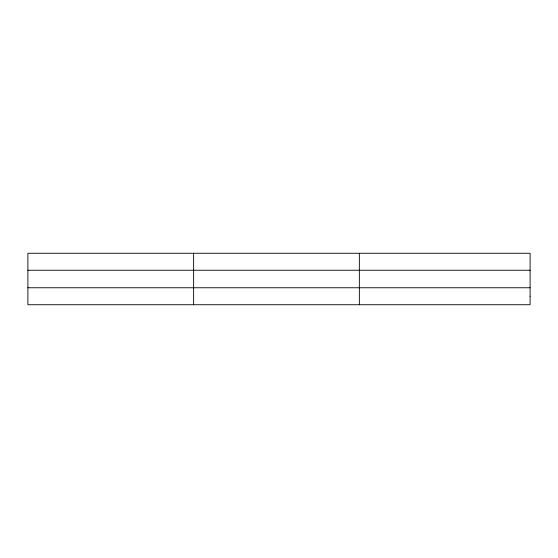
<?xml version="1.0" encoding="UTF-8"?>
<svg xmlns="http://www.w3.org/2000/svg" width="558" height="558" viewBox="0 0 558 558"><rect width="100%" height="100%" fill="white"/><g stroke="black" fill="none" stroke-linecap="round" stroke-linejoin="round"><path stroke-width="0.84" d="M193.626 253.262L193.626 304.738M359.352 253.262L359.352 304.738M27.9 270.246L530.1 270.246M27.9 287.754L530.1 287.754M530.1 296.249L530.1 304.738L27.9 304.738L27.9 253.262L530.1 253.262L530.1 296.249"/></g></svg>
